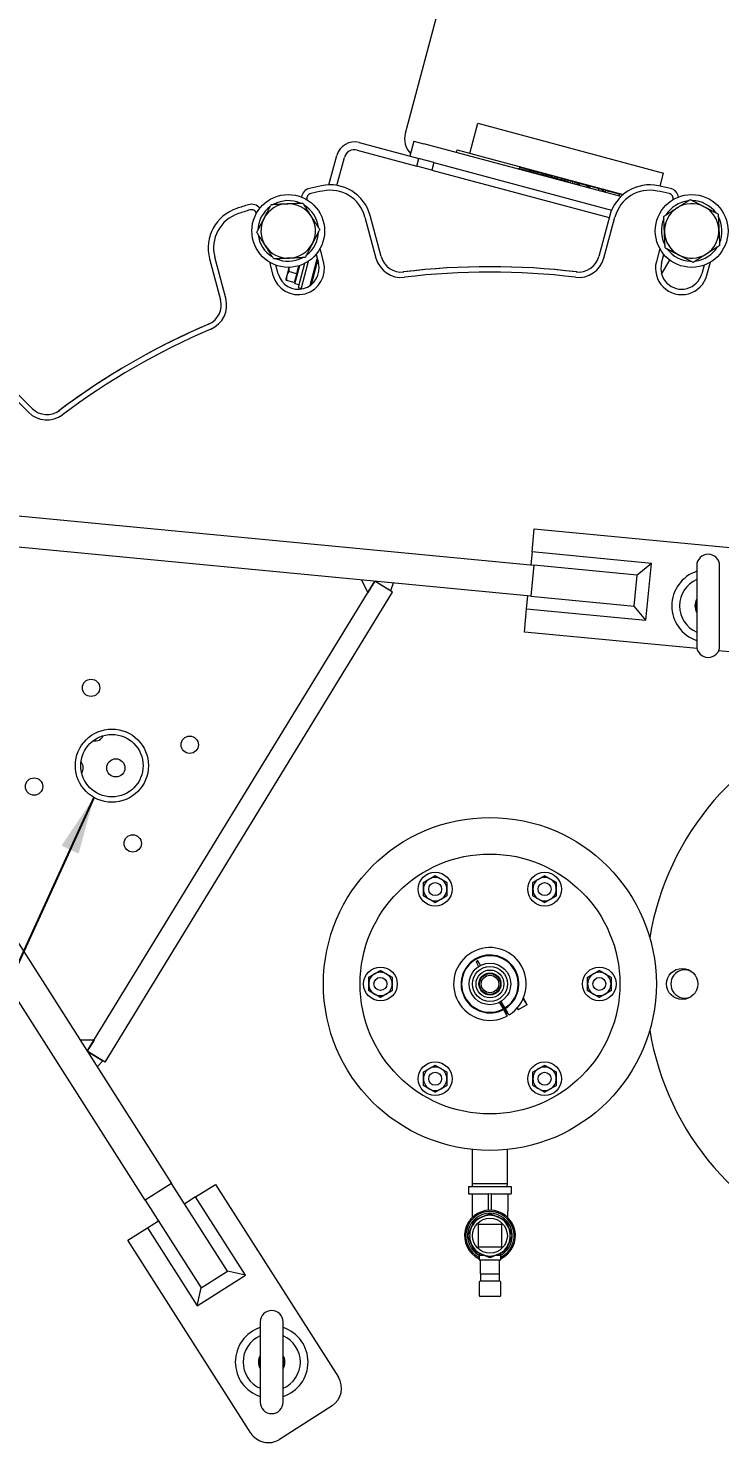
# Model space of a CAD drawing. Header units: inches. Extents: x 17 to 469, y 7 to 301.
# Drawn here: x 79.92 to 96.55, y 219.42 to 253.5 of the extents above; entities that cross this region are included whole.
import ezdxf

# ---------------------------------------------------------------- set-up
doc = ezdxf.new("R2010")
doc.units = ezdxf.units.IN
doc.header["$LTSCALE"] = 14
doc.header["$MEASUREMENT"] = 0
for name, color, linetype, lineweight in [('Dimension (ANSI)', 7, 'Continuous', 25), ('Symbol (ANSI)', 7, 'Continuous', 25), ('Visible', 7, 'Continuous', 18)]:
    doc.layers.add(name, color=color, linetype=linetype, lineweight=lineweight)
doc.styles.add('MEMCOR Medium', font='arial.ttf')
doc.dimstyles.new('Default (ANSI)', dxfattribs={"dimscale": 14, "dimtxt": 0.15, "dimasz": 0.098425, "dimexe": 0.125, "dimexo": 0.0625, "dimgap": 0.031496, "dimtad": 0, "dimtih": 1, "dimtoh": 1, "dimdec": 4, "dimrnd": 1e-08, "dimzin": 3, "dimdsep": 46, "dimlunit": 5, "dimtxsty": 'MEMCOR Medium', "dimcen": 0.09, "dimdle": 0.393701, "dimclrd": 256, "dimclre": 256, "dimclrt": 256, "dimadec": 0, "dimazin": 1, "dimtfac": 0.8, "dimtofl": 0, "dimtmove": 0, "dimatfit": 3, "dimfxl": 1, "dimfrac": 1, "dimtolj": 1, "dimtzin": 4, "dimlwd": -1, "dimlwe": -1, "dimarcsym": 0})
doc.dimstyles.new('Default (ANSI)$7', dxfattribs={"dimscale": 14, "dimtxt": 0.15, "dimasz": 0.098425, "dimexe": 0.125, "dimexo": 0.0625, "dimgap": 0.031496, "dimtad": 0, "dimtih": 1, "dimtoh": 1, "dimdec": 4, "dimrnd": 1e-08, "dimzin": 3, "dimdsep": 46, "dimlunit": 5, "dimtxsty": 'MEMCOR Medium', "dimcen": 0.09, "dimdle": 0.393701, "dimclrd": 256, "dimclre": 256, "dimclrt": 256, "dimadec": 0, "dimazin": 1, "dimtfac": 0.8, "dimtofl": 0, "dimtmove": 0, "dimatfit": 3, "dimfxl": 1, "dimfrac": 1, "dimtolj": 1, "dimtzin": 4, "dimlwd": -1, "dimlwe": -1, "dimarcsym": 0})

# ---------------------------------------------------------------- blocks, each defined once
blk = doc.blocks.new('*D28')
at = {"layer": 'Defpoints', "color": 0, "transparency": 16777216}
for p in [(90.338, 277.658), (74.058, 241.12)]:
    blk.add_point(p, dxfattribs=at)
at = {"layer": 'Dimension (ANSI)', "transparency": 16777216}
for p, q in [((94.532, 287.071), (90.898, 278.917)), ((96.384, 287.071), (94.532, 287.071))]:
    blk.add_line(p, q, dxfattribs=at)
blk.add_solid([(90.689, 279.01), (91.108, 278.823), (90.338, 277.658)], dxfattribs=at)
at = {"layer": 'Dimension (ANSI)', "transparency": 16777216, "insert": (96.824, 287.071), "char_height": 2.1, "attachment_point": 4, "style": 'MEMCOR Medium'}
blk.add_mtext('\\A1; \\fArial|b0|i0;\\H2.1000;R40 in\\P[R1016.0 mm]{\\P\\fArial|b0|i0;\\H2.1000;RADIAL CLEARANCE REQUIRED}', dxfattribs=at)

msp = doc.modelspace()

# ---------------------------------------------------------------- linework, layer by layer
at = {"layer": 'Visible'}
for p, q in [((90.66345, 257.25686), (88.98112, 250.97834)), ((90.53461, 250.49738), (90.72872, 251.22182)), ((90.72872, 251.22182), (95.19613, 250.02478)), ((87.8245, 250.5765), (89.25731, 250.19258)), ((87.87303, 250.75761), (89.30584, 250.37369)), ((89.19025, 250.79289), (89.0932, 250.43067)), ((89.19025, 250.79289), (89.43173, 250.72819)), ((94.17013, 249.45854), (89.43173, 250.72819)), ((90.21658, 250.51789), (90.23276, 250.57826)), ((90.23276, 250.57826), (94.22558, 249.50838)), ((87.14741, 249.73993), (87.3372, 250.44825)), ((87.33795, 249.7266), (87.51831, 250.39973)), ((89.25731, 250.19258), (89.30584, 250.37369)), ((89.62436, 250.09423), (89.25731, 250.19258)), ((89.33468, 250.36597), (89.30584, 250.37369)), ((89.67289, 250.27534), (89.33468, 250.36597)), ((89.67289, 250.27534), (89.62436, 250.09423)), ((89.67289, 250.27534), (93.9452, 249.13058)), ((89.62436, 250.09423), (93.88734, 248.95197)), ((91.72584, 250.11348), (91.72908, 250.12556)), ((91.72908, 250.12556), (91.73878, 250.16178)), ((92.89696, 249.81262), (91.72908, 250.12556)), ((91.73878, 250.16178), (91.99359, 250.09351)), ((91.98388, 250.05728), (91.99359, 250.09351)), ((92.00508, 250.0516), (92.01479, 250.08782)), ((92.01479, 250.08782), (92.08413, 250.06925)), ((92.07442, 250.03302), (92.08413, 250.06925)), ((92.08413, 250.06925), (92.18066, 250.04338)), ((92.17095, 250.00716), (92.18066, 250.04338)), ((92.18066, 250.04338), (92.27376, 250.01843)), ((92.26405, 249.98221), (92.27376, 250.01843)), ((92.30657, 249.97082), (92.31628, 250.00704)), ((92.31628, 250.00704), (92.52061, 249.95229)), ((92.5109, 249.91607), (92.52061, 249.95229)), ((92.56028, 249.90284), (92.56999, 249.93906)), ((92.56999, 249.93906), (92.64594, 249.91871)), ((92.63623, 249.88249), (92.64594, 249.91871)), ((92.64594, 249.91871), (92.69666, 249.90512)), ((92.69666, 249.90512), (92.74737, 249.89153)), ((92.73767, 249.85531), (92.74737, 249.89153)), ((92.74737, 249.89153), (92.82332, 249.87118)), ((92.81362, 249.83496), (92.82332, 249.87118)), ((92.83654, 249.82882), (92.84624, 249.86504)), ((92.84624, 249.86504), (92.90667, 249.84885)), ((95.11187, 249.71033), (95.19613, 250.02478)), ((92.89373, 249.80055), (92.90667, 249.84885)), ((92.90667, 249.84885), (92.95899, 249.83483)), ((92.94605, 249.78653), (92.95899, 249.83483)), ((92.95899, 249.83483), (93.01648, 249.81942)), ((93.00354, 249.77113), (93.01648, 249.81942)), ((93.01648, 249.81942), (93.07303, 249.80427)), ((93.06009, 249.75597), (93.07303, 249.80427)), ((93.07303, 249.80427), (93.12559, 249.79019)), ((93.11264, 249.74189), (93.12559, 249.79019)), ((93.17056, 249.73931), (93.11588, 249.75397)), ((93.12559, 249.79019), (93.18026, 249.77554)), ((93.16732, 249.72724), (93.18026, 249.77554)), ((93.18026, 249.77554), (93.36633, 249.72568)), ((93.35339, 249.67738), (93.36633, 249.72568)), ((93.42286, 249.67171), (93.35662, 249.68946)), ((93.36633, 249.72568), (93.43256, 249.70793)), ((93.41962, 249.65964), (93.43256, 249.70793)), ((93.43256, 249.70793), (93.55624, 249.67479)), ((93.55624, 249.67479), (93.64618, 249.65069)), ((93.63324, 249.6024), (93.64618, 249.65069)), ((93.64618, 249.65069), (93.72586, 249.62934)), ((93.71292, 249.58105), (93.72586, 249.62934)), ((93.78167, 249.57557), (93.71616, 249.59312)), ((93.72586, 249.62934), (93.76001, 249.62019)), ((93.75031, 249.58397), (93.76001, 249.62019)), ((93.77843, 249.56349), (93.78167, 249.57557)), ((93.79581, 249.55884), (93.80875, 249.60713)), ((93.80875, 249.60713), (93.97642, 249.56221)), ((93.97642, 249.56221), (94.14409, 249.51728)), ((94.13115, 249.46898), (94.14409, 249.51728)), ((86.6186, 249.38059), (86.61852, 249.38087)), ((94.20483, 249.49059), (94.20743, 249.50031)), ((94.20743, 249.50031), (94.21397, 249.49856)), ((95.42059, 249.38087), (95.42051, 249.38059)), ((85.40146, 249.05475), (85.40153, 249.05448)), ((88.01358, 248.96543), (88.27759, 247.98012)), ((88.40316, 248.01377), (88.13915, 248.99908)), ((93.89996, 248.99908), (93.63595, 248.01377)), ((93.76152, 247.98012), (94.02553, 248.96543)), ((87.01723, 247.89288), (86.93292, 248.20752)), ((95.10619, 248.20752), (95.02188, 247.89288)), ((84.27545, 247.9638), (84.53946, 246.97849)), ((84.66503, 247.01214), (84.40102, 247.99745)), ((85.71585, 247.88141), (85.80016, 247.56677)), ((85.92573, 247.60042), (85.87011, 247.80799)), ((86.55762, 247.84792), (86.40379, 247.27382)), ((86.47605, 247.23438), (86.65576, 247.90508)), ((86.50241, 247.98306), (86.49857, 247.98907)), ((86.69264, 247.31828), (86.86462, 247.96012)), ((86.72732, 247.3445), (86.85776, 247.83132)), ((86.83604, 248.06681), (86.89166, 247.85924)), ((86.85776, 247.83132), (86.87845, 247.90852)), ((95.14745, 247.85924), (95.20307, 248.06681)), ((95.14975, 247.59215), (95.34584, 247.93179)), ((95.83819, 247.90228), (95.83788, 247.9094)), ((96.169, 247.80799), (96.11338, 247.60042)), ((96.23895, 247.56677), (96.32326, 247.88141)), ((86.12987, 247.55362), (86.11062, 247.48178)), ((86.11062, 247.48178), (86.11462, 247.46687)), ((86.18414, 247.75616), (86.12987, 247.55362)), ((86.3689, 247.60339), (86.18257, 247.65332)), ((86.34044, 247.49719), (86.31199, 247.39099)), ((86.33008, 247.3619), (86.44808, 247.8023)), ((86.3689, 247.60339), (86.34044, 247.49719)), ((86.40987, 247.75629), (86.3689, 247.60339)), ((86.41977, 247.79324), (86.40987, 247.75629)), ((86.81579, 247.77786), (86.84159, 247.77095)), ((86.31199, 247.39099), (86.12566, 247.44092)), ((86.3212, 247.42536), (86.34535, 247.41889)), ((86.42087, 247.33757), (86.33008, 247.3619)), ((86.40379, 247.27382), (86.48107, 247.25311)), ((86.71873, 247.41564), (86.74453, 247.40872)), ((80.00774, 244.3621), (79.28644, 245.0834)), ((79.19452, 244.99147), (79.91581, 244.27018)), ((76.39596, 242.09132), (92.07283, 240.59369)), ((92.03287, 240.91143), (92.08636, 241.47138)), ((92.08636, 241.47138), (97.56143, 240.94834)), ((92.00151, 239.84709), (76.58171, 241.32016)), ((92.03287, 240.91143), (92.00315, 240.60035)), ((94.9023, 240.63731), (92.03287, 240.91143)), ((92.07283, 240.59369), (92.00151, 239.84709)), ((94.5615, 240.35595), (92.07283, 240.59369)), ((94.49018, 239.60935), (94.5615, 240.35595)), ((94.9023, 240.63731), (94.5615, 240.35595)), ((94.77154, 239.26854), (94.9023, 240.63731)), ((95.99396, 240.57972), (95.99396, 238.65059)), ((96.54514, 238.65059), (96.54514, 240.57972)), ((81.33388, 228.90305), (88.24844, 240.20563)), ((88.08536, 239.93906), (87.93735, 240.23535)), ((88.24844, 240.20563), (88.08536, 239.93906)), ((88.67501, 239.9448), (88.24869, 240.2056)), ((88.62568, 239.97497), (88.24869, 240.2056)), ((88.68863, 240.16358), (88.62568, 239.97497)), ((81.76039, 228.64212), (88.67501, 239.9448)), ((91.90211, 239.54267), (91.93183, 239.85375)), ((92.00151, 239.84709), (94.49018, 239.60935)), ((91.84862, 238.98271), (91.90211, 239.54267)), ((91.90211, 239.54267), (94.77154, 239.26854)), ((94.77154, 239.26854), (94.49018, 239.60935)), ((96.00165, 238.58597), (91.84862, 238.98271)), ((75.02934, 238.7828), (83.36192, 225.72492)), ((82.72968, 225.32147), (74.25818, 238.59705)), ((97.32369, 238.45967), (96.52038, 238.53642)), ((90.73109, 231.07693), (90.68556, 231.05078)), ((90.68556, 231.05078), (90.74815, 230.94179)), ((90.79368, 230.96793), (90.73109, 231.07693)), ((91.38068, 229.94567), (91.29096, 230.10193)), ((91.81905, 230.16628), (91.90296, 230.02013)), ((91.90666, 230.03379), (91.82402, 230.17769)), ((91.24543, 230.07579), (91.33515, 229.91953)), ((91.29139, 230.00256), (91.28845, 230.00087)), ((91.29532, 230.03157), (91.29145, 230.02935)), ((91.32236, 230.02034), (91.31871, 230.01825)), ((91.33515, 229.91953), (91.34263, 229.90651)), ((91.34263, 229.90651), (91.41986, 229.77202)), ((91.38816, 229.93266), (91.38068, 229.94567)), ((91.46539, 229.79816), (91.38816, 229.93266)), ((91.40433, 229.80588), (91.40139, 229.80419)), ((91.40804, 229.83476), (91.40439, 229.83266)), ((91.41986, 229.77202), (91.43231, 229.75033)), ((91.4353, 229.82366), (91.43143, 229.82144)), ((91.47784, 229.77647), (91.46539, 229.79816)), ((91.67255, 229.93943), (91.69484, 229.90062)), ((91.90296, 230.02013), (91.69484, 229.90062)), ((91.90666, 230.03379), (91.90296, 230.02013)), ((81.49696, 229.16962), (81.16577, 229.16648)), ((81.49696, 229.16962), (81.33388, 228.90305)), ((81.76039, 228.64212), (81.33388, 228.90305)), ((81.33388, 228.90305), (81.71087, 228.67242)), ((81.57161, 228.5305), (81.71087, 228.67242)), ((90.6009, 225.71721), (90.6009, 226.53993)), ((91.43821, 225.71721), (91.43821, 226.54023)), ((83.36192, 225.72492), (82.72968, 225.32147)), ((84.70675, 223.61745), (83.36192, 225.72492)), ((83.94005, 225.39988), (84.41423, 225.70246)), ((84.41423, 225.70246), (87.37286, 221.06603)), ((90.50696, 225.6491), (91.53215, 225.6491)), ((90.50696, 225.6491), (90.50696, 225.47824)), ((91.43821, 225.71721), (90.6009, 225.71721)), ((90.60303, 225.6491), (90.6009, 225.71721)), ((91.43608, 225.6491), (91.43821, 225.71721)), ((91.53215, 225.6491), (91.53215, 225.47824)), ((82.72968, 225.32147), (84.07451, 223.214)), ((83.94005, 225.39988), (83.67661, 225.23177)), ((85.13829, 223.52212), (83.94005, 225.39988)), ((90.50696, 225.47824), (90.98018, 225.47824)), ((90.59239, 225.47824), (90.59239, 225.05855)), ((90.98018, 225.47975), (90.98018, 225.07923)), ((91.05892, 225.07923), (91.05892, 225.47975)), ((91.05892, 225.47824), (91.53215, 225.47824)), ((91.44672, 225.47824), (91.44672, 225.05855)), ((90.59239, 225.05855), (90.59239, 224.90696)), ((91.44672, 224.90696), (91.44672, 225.05855)), ((82.30676, 224.35763), (82.78094, 224.66022)), ((82.78094, 224.66022), (83.04437, 224.82832)), ((82.78094, 224.66022), (83.97918, 222.78246)), ((90.74396, 224.19241), (90.74396, 224.74359)), ((90.74396, 224.74359), (91.29514, 224.74359)), ((91.29514, 224.74359), (91.29514, 224.19241)), ((85.26539, 219.7212), (82.30676, 224.35763)), ((91.29514, 224.19241), (90.74396, 224.19241)), ((90.75942, 224.04538), (90.75942, 224.0025)), ((90.75942, 224.0025), (90.75942, 223.88612)), ((90.75942, 224.0025), (90.86294, 224.0025)), ((91.17617, 224.0025), (91.27968, 224.0025)), ((91.27968, 224.0025), (91.27968, 224.04538)), ((91.27968, 223.88612), (91.27968, 224.0025)), ((84.07451, 223.214), (84.70675, 223.61745)), ((85.13829, 223.52212), (84.70675, 223.61745)), ((90.75942, 223.88612), (91.27968, 223.88612)), ((90.79335, 223.55359), (90.79335, 223.88612)), ((91.24575, 223.55359), (91.24575, 223.88612)), ((83.97918, 222.78246), (85.13829, 223.52212)), ((90.75942, 223.35202), (90.75942, 223.11173)), ((91.2588, 223.3729), (90.7803, 223.3729)), ((90.79335, 223.55359), (91.24575, 223.55359)), ((90.79335, 223.55359), (90.79335, 223.3729)), ((91.24575, 223.3729), (91.24575, 223.55359)), ((91.27968, 223.11173), (91.27968, 223.35202)), ((83.97918, 222.78246), (84.07451, 223.214)), ((90.75942, 223.11173), (90.75942, 223.02984)), ((91.2588, 223.00896), (90.7803, 223.00896)), ((91.27968, 223.02984), (91.27968, 223.11173)), ((85.49396, 222.39312), (85.49396, 220.46399)), ((86.04514, 220.46399), (86.04514, 222.39312)), ((87.22033, 220.37557), (85.95585, 219.56867))]:
    msp.add_line(p, q, dxfattribs=at)
for centre, radius in [((74.05832, 241.12041), 40), ((86.16722, 248.631), 0.875), ((95.87188, 248.631), 0.875), ((81.42485, 237.64336), 0.2085), ((81.92625, 235.77186), 0.88), ((81.92625, 235.77186), 0.75), ((83.79775, 236.27336), 0.2085), ((82.01955, 235.71786), 0.21875), ((80.05485, 235.27036), 0.2085), ((91.01815, 230.52186), 4.00373), ((82.42775, 233.90036), 0.2085), ((91.01955, 230.52186), 3.125), ((89.7019, 232.80167), 0.406), ((92.3344, 232.80167), 0.406), ((89.7019, 232.80167), 0.15625), ((92.3344, 232.80167), 0.15625), ((88.38565, 230.52186), 0.406), ((91.01955, 230.52186), 0.5), ((91.01955, 230.52186), 0.42), ((91.01955, 230.52186), 0.335), ((91.01955, 230.52186), 0.26562), ((91.01955, 230.52186), 0.25), ((93.65065, 230.52186), 0.406), ((95.64455, 230.52186), 0.375), ((88.38565, 230.52186), 0.15625), ((91.01955, 230.52186), 0.21094), ((93.65065, 230.52186), 0.15625), ((89.7019, 228.24205), 0.406), ((89.7019, 228.24205), 0.15625), ((92.3344, 228.24205), 0.406), ((92.3344, 228.24205), 0.15625), ((91.01955, 224.468), 0.41865)]:
    msp.add_circle(centre, radius, dxfattribs=at)
for centre, radius, start, end in [((89.46409, 250.84893), 0.5, 165, 225), ((87.75979, 250.33502), 0.4375, 75, 165), ((87.75979, 250.33502), 0.25, 75, 165), ((86.73443, 249.41192), 0.25, 102.780972, 172.261312), ((86.73443, 249.41192), 0.12, 102.780972, 195), ((91.01955, 230.52186), 19.62, 101.921409, 102.780972), ((91.01955, 230.52186), 19.49, 101.921409, 102.780972), ((87.17322, 248.74026), 1, 15, 101.921409), ((87.17322, 248.74026), 0.87, 15, 101.921409), ((94.86588, 248.74026), 1, 78.078591, 165), ((94.86588, 248.74026), 0.87, 78.078591, 165), ((91.01955, 230.52186), 19.49, 77.219028, 78.078591), ((91.01955, 230.52186), 19.62, 77.219028, 78.078591), ((95.30468, 249.41192), 0.12, 345, 77.219028), ((95.30468, 249.41192), 0.25, 7.738688, 77.219028), ((85.24137, 248.22262), 1, 108.078591, 195), ((91.01955, 230.52186), 19.62, 107.219028, 108.078591), ((85.28554, 249.0237), 0.25, 37.738688, 107.219028), ((86.16722, 248.631), 0.7295, 126.602167, 178.483884), ((86.16722, 248.631), 0.656, 92.543026, 152.543026), ((86.16722, 248.631), 0.7295, 66.602167, 118.483884), ((86.16722, 248.631), 0.656, 32.543026, 92.543026), ((86.16722, 248.631), 0.7295, 6.602167, 58.483884), ((95.87188, 248.631), 0.656, 122.543026, 182.543026), ((95.87188, 248.631), 0.7295, 96.602167, 148.483884), ((95.87188, 248.631), 0.656, 62.543026, 122.543026), ((95.87188, 248.631), 0.7295, 36.602167, 88.483884), ((95.87188, 248.631), 0.656, 2.543026, 62.543026), ((85.24137, 248.22262), 0.87, 108.078591, 195), ((91.01955, 230.52186), 19.49, 107.219028, 108.078591), ((85.28554, 249.0237), 0.12, 15, 107.219028), ((86.16722, 248.631), 0.656, 152.543026, 212.543026), ((86.16722, 248.631), 0.656, 332.543026, 32.543026), ((95.87188, 248.631), 0.7295, 156.602167, 208.483884), ((95.87188, 248.631), 0.7295, 336.602167, 28.483884), ((86.16722, 248.631), 0.7295, 186.602167, 238.483884), ((86.16722, 248.631), 0.7295, 306.602167, 358.483884), ((95.87188, 248.631), 0.656, 182.543026, 242.543026), ((95.87188, 248.631), 0.656, 302.543026, 2.543026), ((86.16722, 248.631), 0.656, 212.543026, 272.543026), ((86.16722, 248.631), 0.656, 272.543026, 332.543026), ((95.87188, 248.631), 0.7295, 216.602167, 267.352951), ((95.87188, 248.631), 0.7295, 276.602167, 328.483884), ((86.40869, 247.72983), 0.63, 195, 15), ((86.16722, 248.631), 0.7295, 246.602167, 297.352951), ((86.40869, 247.72983), 0.5, 195, 15), ((86.16722, 248.631), 0.7295, 297.352951, 298.483884), ((88.88613, 248.14318), 0.63, 195, 276.90325), ((88.88613, 248.14318), 0.5, 195, 276.90325), ((93.15298, 248.14318), 0.63, 263.09675, 345), ((93.15298, 248.14318), 0.5, 263.09675, 345), ((95.63042, 247.72983), 0.63, 165, 345), ((95.63042, 247.72983), 0.5, 165, 345), ((95.87188, 248.631), 0.656, 242.543026, 302.543026), ((95.87188, 248.631), 0.7295, 267.352951, 268.483884), ((91.01955, 230.52186), 17.25021, 83.049065, 96.950935), ((91.01955, 230.52186), 17.25, 83.09675, 96.90325), ((91.01955, 230.52186), 17.12, 83.09675, 96.90325), ((84.0565, 246.84908), 0.5, 293.09675, 15), ((84.0565, 246.84908), 0.63, 293.09675, 15), ((91.01955, 230.52186), 17.25021, 113.049065, 126.950935), ((91.01955, 230.52186), 17.25, 113.09675, 126.90325), ((91.01955, 230.52186), 17.12, 113.09675, 126.90325), ((80.36129, 244.71566), 0.63, 225, 306.90325), ((80.36129, 244.71566), 0.5, 225, 306.90325), ((96.26955, 240.57972), 0.27559, 0, 180), ((96.26955, 239.61516), 0.875, 108.358437, 251.641563), ((96.26955, 239.61516), 0.68898, 113.578178, 246.421822), ((96.26955, 239.61516), 0.31947, 149.616707, 210.383293), ((96.26955, 239.61516), 0.3125, 151.871172, 208.128828), ((96.26955, 239.61516), 0.3, 156.727362, 203.272638), ((96.26955, 238.65059), 0.27559, 180, 0), ((101.51955, 230.52186), 6.75, 45.476504, 170.469503), ((81.51955, 236.58386), 0.21875, 257.909376, 335.299728), ((81.01955, 235.71786), 0.21875, 324.764108, 42.052527), ((89.7019, 232.80167), 0.2815, 120, 180), ((89.7019, 232.80167), 0.2815, 60, 120), ((89.7019, 232.80167), 0.2815, 0, 60), ((92.3344, 232.80167), 0.2815, 120, 180), ((92.3344, 232.80167), 0.2815, 60, 120), ((92.3344, 232.80167), 0.2815, 0, 60), ((89.7019, 232.80167), 0.2815, 180, 240), ((89.7019, 232.80167), 0.2815, 240, 300), ((89.7019, 232.80167), 0.2815, 300, 0), ((92.3344, 232.80167), 0.2815, 180, 240), ((92.3344, 232.80167), 0.2815, 240, 300), ((92.3344, 232.80167), 0.2815, 300, 0), ((91.01955, 230.52186), 0.875, 301.584578, 298.146315), ((91.01945, 230.52203), 0.6952, 302.029379, 297.701514), ((91.01945, 230.52203), 0.6802, 302.077122, 297.653771), ((88.38565, 230.52186), 0.2815, 120, 180), ((88.38565, 230.52186), 0.2815, 60, 120), ((88.38565, 230.52186), 0.2815, 0, 60), ((91.01955, 230.52186), 0.6225, 117.448643, 122.28225), ((91.01955, 230.52186), 0.61775, 117.430049, 122.300845), ((93.65065, 230.52186), 0.2815, 120, 180), ((93.65065, 230.52186), 0.2815, 60, 120), ((93.65065, 230.52186), 0.2815, 0, 60), ((95.71245, 230.52186), 0.3405, 64.269761, 295.730239), ((88.38565, 230.52186), 0.2815, 180, 240), ((88.38565, 230.52186), 0.2815, 300, 0), ((93.65065, 230.52186), 0.2815, 180, 240), ((93.65065, 230.52186), 0.2815, 300, 0), ((88.38565, 230.52186), 0.2815, 240, 300), ((93.65065, 230.52186), 0.2815, 240, 300), ((101.51955, 230.52186), 6.75, 189.530497, 314.523496), ((89.7019, 228.24205), 0.2815, 120, 180), ((89.7019, 228.24205), 0.2815, 60, 120), ((89.7019, 228.24205), 0.2815, 0, 60), ((92.3344, 228.24205), 0.2815, 120, 180), ((92.3344, 228.24205), 0.2815, 60, 120), ((92.3344, 228.24205), 0.2815, 0, 60), ((89.7019, 228.24205), 0.2815, 180, 240), ((89.7019, 228.24205), 0.2815, 300, 0), ((92.3344, 228.24205), 0.2815, 180, 240), ((92.3344, 228.24205), 0.2815, 300, 0), ((89.7019, 228.24205), 0.2815, 240, 300), ((92.3344, 228.24205), 0.2815, 240, 300), ((91.01955, 225.99083), 0.5126, 265.595064, 274.404936), ((91.01955, 224.468), 0.6125, 295.131805, 244.868195), ((91.01955, 224.468), 0.58187, 296.554878, 243.445122), ((91.01955, 224.468), 0.53823, 298.901314, 241.098686), ((91.01955, 224.468), 0.49, 157.5, 202.5), ((91.01955, 224.468), 0.49, 112.5, 157.5), ((91.01955, 224.468), 0.49, 67.5, 112.5), ((91.01955, 224.468), 0.49, 22.5, 67.5), ((91.01955, 224.468), 0.49, 337.5, 22.5), ((91.01955, 224.468), 0.49, 202.5, 247.5), ((91.01955, 224.468), 0.49, 247.5, 292.5), ((91.01955, 224.468), 0.49, 292.5, 337.5), ((90.7803, 223.35202), 0.02088, 90, 180), ((91.2588, 223.35202), 0.02088, 0, 90), ((90.7803, 223.02984), 0.02088, 180, 270), ((91.2588, 223.02984), 0.02088, 270, 0), ((85.76955, 222.39312), 0.27559, 0, 180), ((85.76955, 221.42856), 0.875, 108.358437, 251.641563), ((85.76955, 221.42856), 0.875, 288.358437, 71.641563), ((85.76955, 221.42856), 0.68898, 113.578178, 246.421822), ((85.76955, 221.42856), 0.68898, 293.578178, 66.421822), ((85.76955, 221.42856), 0.31947, 149.616707, 210.383293), ((85.76955, 221.42856), 0.3125, 151.871172, 208.128828), ((85.76955, 221.42856), 0.31947, 329.616707, 30.383293), ((85.76955, 221.42856), 0.3125, 331.871172, 28.128828), ((85.76955, 221.42856), 0.3, 156.727362, 203.272638), ((85.76955, 221.42856), 0.3, 336.727362, 23.272638), ((86.95136, 220.79706), 0.5, 302.543026, 32.543026), ((85.76955, 220.46399), 0.27559, 180, 0), ((85.68688, 219.99017), 0.5, 212.543026, 302.543026)]:
    msp.add_arc(centre, radius, start, end, dxfattribs=at)
for points, weights in [([(85.58512, 248.93347), (85.66616, 249.08945), (85.75975, 249.26955)], [1, 1.0379548493, 1]), ([(85.75975, 249.26955), (85.96252, 249.27856), (86.13812, 249.28635)], [1, 1.0379548493, 1]), ([(86.13812, 249.28635), (86.31372, 249.29415), (86.51649, 249.30316)], [1, 1.0379548493, 1]), ([(86.51649, 249.30316), (86.62567, 249.13206), (86.72022, 248.98388)], [1, 1.0379548493, 1]), ([(95.19973, 248.98026), (95.37082, 249.08945), (95.519, 249.184)], [1, 1.0379548493, 1]), ([(95.519, 249.184), (95.66718, 249.27856), (95.83828, 249.38774)], [1, 1.0379548493, 1]), ([(95.83828, 249.38774), (96.01838, 249.29415), (96.17435, 249.21311)], [1, 1.0379548493, 1]), ([(96.17435, 249.21311), (96.33033, 249.13206), (96.51043, 249.03848)], [1, 1.0379548493, 1]), ([(85.41049, 248.59739), (85.50407, 248.7775), (85.58512, 248.93347)], [1, 1.0379548493, 1]), ([(86.72022, 248.98388), (86.81478, 248.83571), (86.92396, 248.66461)], [1, 1.0379548493, 1]), ([(95.21653, 248.60189), (95.20873, 248.7775), (95.19973, 248.98026)], [1, 1.0379548493, 1]), ([(96.51043, 249.03848), (96.51944, 248.83571), (96.52724, 248.66011)], [1, 1.0379548493, 1]), ([(85.61422, 248.27812), (85.51967, 248.42629), (85.41049, 248.59739)], [1, 1.0379548493, 1]), ([(86.92396, 248.66461), (86.83038, 248.48451), (86.74933, 248.32853)], [1, 1.0379548493, 1]), ([(95.23334, 248.22353), (95.22433, 248.42629), (95.21653, 248.60189)], [1, 1.0379548493, 1]), ([(96.52724, 248.66011), (96.53504, 248.48451), (96.54404, 248.28174)], [1, 1.0379548493, 1]), ([(85.81796, 247.95884), (85.70878, 248.12994), (85.61422, 248.27812)], [1, 1.0379548493, 1]), ([(86.74933, 248.32853), (86.66828, 248.17256), (86.5747, 247.99245)], [1, 1.0379548493, 1]), ([(95.56941, 248.04889), (95.41344, 248.12994), (95.23334, 248.22353)], [1, 1.0379548493, 1]), ([(96.54404, 248.28174), (96.37294, 248.17256), (96.22477, 248.078)], [1, 1.0379548493, 1]), ([(86.19633, 247.97565), (86.02073, 247.96785), (85.81796, 247.95884)], [1, 1.0379548493, 1]), ([(86.5747, 247.99245), (86.37193, 247.98345), (86.19633, 247.97565)], [1, 1.0379548493, 1]), ([(95.90549, 247.87426), (95.72539, 247.96785), (95.56941, 248.04889)], [1, 1.0379548493, 1]), ([(96.22477, 248.078), (96.07659, 247.98345), (95.90549, 247.87426)], [1, 1.0379548493, 1]), ([(86.12566, 247.44092), (86.11778, 247.45508), (86.11462, 247.46687)], [1, 1.01670772582, 1.01870596881]), ([(86.12987, 247.55362), (86.11667, 247.50433), (86.12566, 247.44092)], [1, 1.0379548493, 1]), ([(86.18257, 247.65332), (86.14308, 247.6029), (86.12987, 247.55362)], [1, 1.0379548493, 1]), ([(86.18782, 247.75624), (86.18113, 247.70906), (86.18257, 247.65332)], [1.0178556368, 1.02359138655, 1]), ([(89.4204, 232.96419), (89.49582, 233.00774), (89.56115, 233.04546)], [1, 1.0379548493, 1]), ([(89.4204, 232.80167), (89.4204, 232.8771), (89.4204, 232.96419)], [1, 1.0379548493, 1]), ([(89.56115, 233.04546), (89.62647, 233.08317), (89.7019, 233.12672)], [1, 1.0379548493, 1]), ([(89.7019, 233.12672), (89.77732, 233.08317), (89.84265, 233.04546)], [1, 1.0379548493, 1]), ([(89.84265, 233.04546), (89.90797, 233.00774), (89.9834, 232.96419)], [1, 1.0379548493, 1]), ([(89.9834, 232.96419), (89.9834, 232.8771), (89.9834, 232.80167)], [1, 1.0379548493, 1]), ([(92.0529, 232.96419), (92.12832, 233.00774), (92.19365, 233.04546)], [1, 1.0379548493, 1]), ([(92.0529, 232.80167), (92.0529, 232.8771), (92.0529, 232.96419)], [1, 1.0379548493, 1]), ([(92.19365, 233.04546), (92.25897, 233.08317), (92.3344, 233.12672)], [1, 1.0379548493, 1]), ([(92.3344, 233.12672), (92.40982, 233.08317), (92.47515, 233.04546)], [1, 1.0379548493, 1]), ([(92.47515, 233.04546), (92.54047, 233.00774), (92.6159, 232.96419)], [1, 1.0379548493, 1]), ([(92.6159, 232.96419), (92.6159, 232.8771), (92.6159, 232.80167)], [1, 1.0379548493, 1]), ([(89.4204, 232.63915), (89.4204, 232.72624), (89.4204, 232.80167)], [1, 1.0379548493, 1]), ([(89.56115, 232.55788), (89.49582, 232.5956), (89.4204, 232.63915)], [1, 1.0379548493, 1]), ([(89.7019, 232.47662), (89.62647, 232.52017), (89.56115, 232.55788)], [1, 1.0379548493, 1]), ([(89.84265, 232.55788), (89.77732, 232.52017), (89.7019, 232.47662)], [1, 1.0379548493, 1]), ([(89.9834, 232.63915), (89.90797, 232.5956), (89.84265, 232.55788)], [1, 1.0379548493, 1]), ([(89.9834, 232.80167), (89.9834, 232.72624), (89.9834, 232.63915)], [1, 1.0379548493, 1]), ([(92.0529, 232.63915), (92.0529, 232.72624), (92.0529, 232.80167)], [1, 1.0379548493, 1]), ([(92.19365, 232.55788), (92.12832, 232.5956), (92.0529, 232.63915)], [1, 1.0379548493, 1]), ([(92.3344, 232.47662), (92.25897, 232.52017), (92.19365, 232.55788)], [1, 1.0379548493, 1]), ([(92.47515, 232.55788), (92.40982, 232.52017), (92.3344, 232.47662)], [1, 1.0379548493, 1]), ([(92.6159, 232.63915), (92.54047, 232.5956), (92.47515, 232.55788)], [1, 1.0379548493, 1]), ([(92.6159, 232.80167), (92.6159, 232.72624), (92.6159, 232.63915)], [1, 1.0379548493, 1]), ([(88.10415, 230.68438), (88.17957, 230.72793), (88.2449, 230.76564)], [1, 1.0379548493, 1]), ([(88.2449, 230.76564), (88.31022, 230.80336), (88.38565, 230.84691)], [1, 1.0379548493, 1]), ([(88.38565, 230.84691), (88.46107, 230.80336), (88.5264, 230.76564)], [1, 1.0379548493, 1]), ([(88.5264, 230.76564), (88.59172, 230.72793), (88.66715, 230.68438)], [1, 1.0379548493, 1]), ([(93.36915, 230.68438), (93.44457, 230.72793), (93.5099, 230.76564)], [1, 1.0379548493, 1]), ([(93.5099, 230.76564), (93.57522, 230.80336), (93.65065, 230.84691)], [1, 1.0379548493, 1]), ([(93.65065, 230.84691), (93.72607, 230.80336), (93.7914, 230.76564)], [1, 1.0379548493, 1]), ([(93.7914, 230.76564), (93.85672, 230.72793), (93.93215, 230.68438)], [1, 1.0379548493, 1]), ([(88.10415, 230.52186), (88.10415, 230.59729), (88.10415, 230.68438)], [1, 1.0379548493, 1]), ([(88.10415, 230.35933), (88.10415, 230.44643), (88.10415, 230.52186)], [1, 1.0379548493, 1]), ([(88.66715, 230.68438), (88.66715, 230.59729), (88.66715, 230.52186)], [1, 1.0379548493, 1]), ([(88.66715, 230.52186), (88.66715, 230.44643), (88.66715, 230.35933)], [1, 1.0379548493, 1]), ([(93.36915, 230.52186), (93.36915, 230.59729), (93.36915, 230.68438)], [1, 1.0379548493, 1]), ([(93.36915, 230.35933), (93.36915, 230.44643), (93.36915, 230.52186)], [1, 1.0379548493, 1]), ([(93.93215, 230.68438), (93.93215, 230.59729), (93.93215, 230.52186)], [1, 1.0379548493, 1]), ([(93.93215, 230.52186), (93.93215, 230.44643), (93.93215, 230.35933)], [1, 1.0379548493, 1]), ([(88.2449, 230.27807), (88.17957, 230.31579), (88.10415, 230.35933)], [1, 1.0379548493, 1]), ([(88.38565, 230.19681), (88.31022, 230.24036), (88.2449, 230.27807)], [1, 1.0379548493, 1]), ([(88.5264, 230.27807), (88.46107, 230.24036), (88.38565, 230.19681)], [1, 1.0379548493, 1]), ([(88.66715, 230.35933), (88.59172, 230.31579), (88.5264, 230.27807)], [1, 1.0379548493, 1]), ([(93.5099, 230.27807), (93.44457, 230.31579), (93.36915, 230.35933)], [1, 1.0379548493, 1]), ([(93.65065, 230.19681), (93.57522, 230.24036), (93.5099, 230.27807)], [1, 1.0379548493, 1]), ([(93.7914, 230.27807), (93.72607, 230.24036), (93.65065, 230.19681)], [1, 1.0379548493, 1]), ([(93.93215, 230.35933), (93.85672, 230.31579), (93.7914, 230.27807)], [1, 1.0379548493, 1]), ([(89.4204, 228.40457), (89.49582, 228.44812), (89.56115, 228.48583)], [1, 1.0379548493, 1]), ([(89.4204, 228.24205), (89.4204, 228.31747), (89.4204, 228.40457)], [1, 1.0379548493, 1]), ([(89.56115, 228.48583), (89.62647, 228.52355), (89.7019, 228.56709)], [1, 1.0379548493, 1]), ([(89.7019, 228.56709), (89.77732, 228.52355), (89.84265, 228.48583)], [1, 1.0379548493, 1]), ([(89.84265, 228.48583), (89.90797, 228.44812), (89.9834, 228.40457)], [1, 1.0379548493, 1]), ([(89.9834, 228.40457), (89.9834, 228.31747), (89.9834, 228.24205)], [1, 1.0379548493, 1]), ([(92.0529, 228.40457), (92.12832, 228.44812), (92.19365, 228.48583)], [1, 1.0379548493, 1]), ([(92.0529, 228.24205), (92.0529, 228.31747), (92.0529, 228.40457)], [1, 1.0379548493, 1]), ([(92.19365, 228.48583), (92.25897, 228.52355), (92.3344, 228.56709)], [1, 1.0379548493, 1]), ([(92.3344, 228.56709), (92.40982, 228.52355), (92.47515, 228.48583)], [1, 1.0379548493, 1]), ([(92.47515, 228.48583), (92.54047, 228.44812), (92.6159, 228.40457)], [1, 1.0379548493, 1]), ([(92.6159, 228.40457), (92.6159, 228.31747), (92.6159, 228.24205)], [1, 1.0379548493, 1]), ([(89.4204, 228.07952), (89.4204, 228.16662), (89.4204, 228.24205)], [1, 1.0379548493, 1]), ([(89.56115, 227.99826), (89.49582, 228.03597), (89.4204, 228.07952)], [1, 1.0379548493, 1]), ([(89.9834, 228.07952), (89.90797, 228.03597), (89.84265, 227.99826)], [1, 1.0379548493, 1]), ([(89.9834, 228.24205), (89.9834, 228.16662), (89.9834, 228.07952)], [1, 1.0379548493, 1]), ([(92.0529, 228.07952), (92.0529, 228.16662), (92.0529, 228.24205)], [1, 1.0379548493, 1]), ([(92.19365, 227.99826), (92.12832, 228.03597), (92.0529, 228.07952)], [1, 1.0379548493, 1]), ([(92.6159, 228.07952), (92.54047, 228.03597), (92.47515, 227.99826)], [1, 1.0379548493, 1]), ([(92.6159, 228.24205), (92.6159, 228.16662), (92.6159, 228.07952)], [1, 1.0379548493, 1]), ([(89.7019, 227.917), (89.62647, 227.96055), (89.56115, 227.99826)], [1, 1.0379548493, 1]), ([(89.84265, 227.99826), (89.77732, 227.96055), (89.7019, 227.917)], [1, 1.0379548493, 1]), ([(92.3344, 227.917), (92.25897, 227.96055), (92.19365, 227.99826)], [1, 1.0379548493, 1]), ([(92.47515, 227.99826), (92.40982, 227.96055), (92.3344, 227.917)], [1, 1.0379548493, 1]), ([(90.83204, 224.9207), (90.92209, 224.958), (91.01955, 224.99837)], [1, 1.0562990584, 1.07162109099]), ([(91.01955, 224.99837), (91.11702, 224.958), (91.20707, 224.9207)], [1.07162109099, 1.0562990584, 1]), ([(90.48918, 224.468), (90.52955, 224.56547), (90.56685, 224.65551)], [1.07162109099, 1.0562990584, 1]), ([(90.56685, 224.65551), (90.60415, 224.74556), (90.64452, 224.84303)], [1, 1.0562990584, 1.07162109099]), ([(90.64452, 224.84303), (90.74199, 224.8834), (90.83204, 224.9207)], [1.07162109099, 1.0562990584, 1]), ([(91.20707, 224.9207), (91.29712, 224.8834), (91.39458, 224.84303)], [1, 1.0562990584, 1.07162109099]), ([(91.39458, 224.84303), (91.43496, 224.74556), (91.47226, 224.65551)], [1.07162109099, 1.0562990584, 1]), ([(91.47226, 224.65551), (91.50955, 224.56547), (91.54993, 224.468)], [1, 1.0562990584, 1.07162109099]), ([(90.56685, 224.28048), (90.52955, 224.37053), (90.48918, 224.468)], [1, 1.0562990584, 1.07162109099]), ([(91.54993, 224.468), (91.50955, 224.37053), (91.47226, 224.28048)], [1.07162109099, 1.0562990584, 1]), ([(90.64452, 224.09297), (90.60415, 224.19044), (90.56685, 224.28048)], [1.07162109099, 1.0562990584, 1]), ([(90.83204, 224.0153), (90.74199, 224.0526), (90.64452, 224.09297)], [1, 1.0562990584, 1.07162109099]), ([(91.01955, 223.93763), (90.92209, 223.978), (90.83204, 224.0153)], [1.07162109099, 1.0562990584, 1]), ([(91.20707, 224.0153), (91.11702, 223.978), (91.01955, 223.93763)], [1, 1.0562990584, 1.07162109099]), ([(91.39458, 224.09297), (91.29712, 224.0526), (91.20707, 224.0153)], [1.07162109099, 1.0562990584, 1]), ([(91.47226, 224.28048), (91.43496, 224.19044), (91.39458, 224.09297)], [1, 1.0562990584, 1.07162109099])]:
    msp.add_rational_spline(points, weights, degree=2, dxfattribs=at)
for points, weights, knots in [([(91.28938, 229.99924), (91.29386, 229.99496), (91.30624, 229.9767), (91.32302, 229.95196), (91.34595, 229.9165), (91.36889, 229.88104), (91.38567, 229.8563), (91.40246, 229.83155), (91.40439, 229.83266)], [0.971656120033, 0.942709407551, 1, 0.923879532511, 1, 0.923879532511, 1, 0.923879532511, 1], [0.5016274303, 0.5016274303, 0.5016274303, 0.5065789474, 0.5065789474, 0.5131578947, 0.5131578947, 0.5197368421, 0.5197368421, 0.5263157895, 0.5263157895, 0.5263157895]), ([(91.29139, 230.00256), (91.29332, 230.00367), (91.31011, 229.97893), (91.32689, 229.95418), (91.34983, 229.91872), (91.37276, 229.88327), (91.38954, 229.85852), (91.40412, 229.83702), (91.40759, 229.83502)], [1, 0.923879532511, 1, 0.923879532511, 1, 0.923879532511, 1, 0.933205198033, 0.983633679554], [0.5, 0.5, 0.5, 0.5065789474, 0.5065789474, 0.5131578947, 0.5131578947, 0.5197368421, 0.5197368421, 0.5255097899, 0.5255097899, 0.5255097899]), ([(91.31917, 230.01799), (91.32263, 230.01598), (91.33721, 229.99449), (91.35399, 229.96974), (91.37693, 229.93428), (91.39986, 229.89883), (91.41664, 229.87408), (91.43343, 229.84934), (91.43536, 229.85045)], [0.983633679554, 0.933205198033, 1, 0.923879532511, 1, 0.923879532511, 1, 0.923879532511, 1], [0.5534375785, 0.5534375785, 0.5534375785, 0.5592105263, 0.5592105263, 0.5657894737, 0.5657894737, 0.5723684211, 0.5723684211, 0.5789473684, 0.5789473684, 0.5789473684]), ([(91.32236, 230.02034), (91.3243, 230.02146), (91.34108, 229.99671), (91.35786, 229.97196), (91.3808, 229.93651), (91.40373, 229.90105), (91.42052, 229.87631)], [1, 0.923879532511, 1, 0.923879532511, 1, 0.923879532511, 1], [0.5526315789, 0.5526315789, 0.5526315789, 0.5592105263, 0.5592105263, 0.5657894737, 0.5657894737, 0.5723684211, 0.5723684211, 0.5723684211])]:
    msp.add_rational_spline(points, weights, degree=2, knots=knots, dxfattribs=at)
for points in [[(91.29117, 230.00243), (91.29121, 230.01123), (91.29124, 230.02002), (91.29127, 230.02882)], [(91.29587, 230.03146), (91.30363, 230.02697), (91.3114, 230.02247), (91.31917, 230.01799)], [(91.32214, 230.02022), (91.32218, 230.02901), (91.32221, 230.03781), (91.32224, 230.0466)], [(91.32224, 230.0466), (91.32224, 230.04688), (91.3223, 230.04706), (91.32242, 230.04713)], [(91.40461, 229.83279), (91.40458, 229.824), (91.40454, 229.8152), (91.40451, 229.8064)], [(91.43088, 229.82155), (91.42312, 229.82604), (91.41535, 229.83053), (91.40759, 229.83502)], [(91.43558, 229.85007), (91.43555, 229.84144), (91.43551, 229.83281), (91.43548, 229.82419)]]:
    msp.add_open_spline(points, degree=3, dxfattribs=at)
for points, knots in [([(91.29126, 230.02881), (91.29127, 230.02933), (91.29147, 230.0295), (91.29306, 230.02873), (91.29591, 230.02533), (91.30447, 230.01347), (91.30997, 230.0053), (91.32338, 229.98484), (91.33128, 229.97265), (91.34798, 229.94661), (91.35657, 229.93307), (91.37405, 229.90552), (91.38281, 229.89181), (91.39875, 229.86711), (91.4058, 229.85625), (91.41794, 229.83799), (91.42288, 229.83094), (91.42917, 229.82287), (91.43089, 229.82113), (91.43143, 229.82144)], [16.86642482, 16.86642482, 16.86642482, 16.86642482, 16.9109956, 16.9109956, 17.03649436, 17.03649436, 17.15748149, 17.15748149, 17.28306553, 17.28306553, 17.40409839, 17.40409839, 17.52976653, 17.52976653, 17.65084822, 17.65084822, 17.77659932, 17.77659932, 17.88291535, 17.88291535, 17.88291535, 17.88291535]), ([(91.43549, 229.82419), (91.43549, 229.82336), (91.43496, 229.82345), (91.43201, 229.82623), (91.42857, 229.83069), (91.41893, 229.84446), (91.41288, 229.85362), (91.39865, 229.87545), (91.3906, 229.88794), (91.37371, 229.91434), (91.36509, 229.928), (91.34776, 229.95523), (91.33923, 229.96852), (91.32393, 229.99217), (91.31727, 230.00239), (91.30605, 230.019), (91.30166, 230.02509), (91.29691, 230.03077), (91.29575, 230.03182), (91.29533, 230.03157)], [14.67134261, 14.67134261, 14.67134261, 14.67134261, 14.74310326, 14.74310326, 14.86643449, 14.86643449, 14.98873801, 14.98873801, 15.11197955, 15.11197955, 15.23300922, 15.23300922, 15.35772634, 15.35772634, 15.47873201, 15.47873201, 15.60354823, 15.60354823, 15.68782965, 15.68782965, 15.68782965, 15.68782965]), ([(91.40452, 229.80641), (91.40452, 229.8058), (91.40423, 229.80568), (91.40227, 229.80699), (91.39923, 229.81073), (91.39349, 229.81877), (91.39217, 229.82065), (91.39076, 229.8227)], [16.656121358, 16.656121358, 16.656121358, 16.656121358, 16.708731045, 16.708731045, 16.83402428, 16.83402428, 16.867715685, 16.867715685, 16.867715685, 16.867715685])]:
    msp.add_open_spline(points, degree=3, knots=knots, dxfattribs=at)

# ---------------------------------------------------------------- dimensions: what is measured, and where the dimension line sits
at = {"layer": 'Dimension (ANSI)'}
dim = msp.add_radius_dim(center=(74.05832, 241.12041), mpoint=(90.33751, 277.6579), text=' \\fArial|b0|i0;\\H2.1000;<> in\\X[R1016.0 mm]{\\P\\fArial|b0|i0;\\H2.1000;RADIAL CLEARANCE REQUIRED}', dimstyle='Default (ANSI)', override={"dimgap": 0.031496, "dimdec": 4, "dimlfac": 1, "dimpost": '', "dimcen": 0, "dimtol": 0, "dimlim": 0, "dimtp": 0, "dimtm": 0, "dimtdec": 2}, dxfattribs=at)
dim.commit()
dim.dimension.update_dxf_attribs({"geometry": '*D28', "text_midpoint": (119.45392, 287.07108), "dimtype": 164})

# ---------------------------------------------------------------- leaders
at = {"layer": 'Symbol (ANSI)', "annotation_type": 0, "has_hookline": 1, "hookline_direction": 1, "text_width": 39.54475}
msp.add_leader([(81.49302, 235.00589), (64.17076, 197.17259), (62.7928, 197.17259)], dimstyle='Default (ANSI)$7', override={"dimtad": 0}, dxfattribs=at)

doc.saveas('drawing.dxf')
